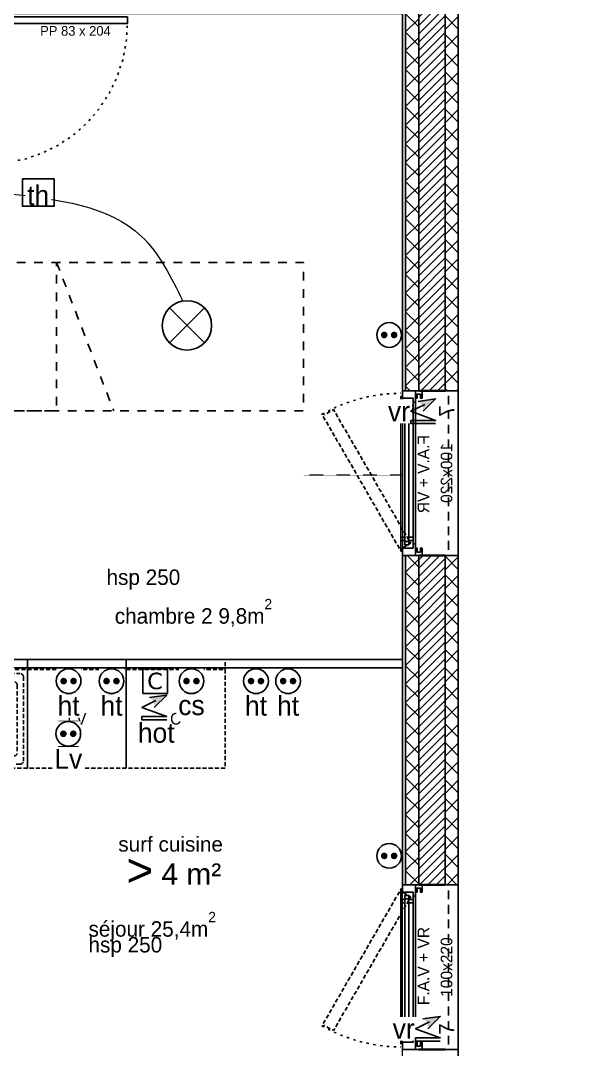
# Model space of a CAD drawing. Header units: centimetres. Extents: x 2648 to 12729, y 1890 to 6224.
# Drawn here: x 9553 to 9892, y 2742 to 3367 of the extents above; entities that cross this region are included whole.
import ezdxf

# ---------------------------------------------------------------- set-up
doc = ezdxf.new("R2010")
doc.units = ezdxf.units.CM
for name, pattern in [('ACAD_ISO03W100', [0.295276, 0.11811, -0.177165]), ('Style de ligne -13', [0.147638, 0.098425, -0.049213]), ('Style de ligne -14', [0.147638, 0.098425, -0.049213]), ('Style de ligne -17', [0.347222, 0.20828, -0.138942]), ('Style de ligne -18', [0.164042, 0.054681, -0.109361]), ('VW-01', [0.41656, 0.20828, -0.20828])]:
    doc.linetypes.add(name, pattern=pattern)
for name, color, linetype in [('B GÈnÈral_Hatch', 252, 'Continuous'), ('B Général', 252, 'Continuous'), ('C ANNOTATIONS-prestations', 252, 'Continuous'), ('C ANNOTATIONS-texte', 252, 'Continuous'), ('D SURFACES-shab', 252, 'Continuous'), ('prlm-EAU-EF', 161, 'Continuous'), ('prlm-VMC', 93, 'Continuous')]:
    doc.layers.add(name, color=color, linetype=linetype)
doc.layers.add('prlm-ELEC-CFO', color=10, linetype='Continuous', lineweight=25)
doc.layers.add('prlm-ZEROPLOT', color=254, linetype='Continuous', plot=False)
doc.layers.get('prlm-VMC').off()
doc.styles.add('Eurostile', font='Eurosti.TTF')
doc.styles.add('Eurostile (bold)', font='Eurostib.TTF')
doc.styles.add('prlm-elec-cfa', font='comic.ttf', dxfattribs={"height": 12})
doc.styles.add('prlm-elec-cfo', font='comic.ttf', dxfattribs={"height": 12})
doc.styles.add('prlm-sejc', font='arial.ttf', dxfattribs={"height": 20})
doc.styles.get("Standard").update_dxf_attribs({"font": 'isocp.shx', "height": 15})
pattern_1 = [(135, (0, 0), (-5.656854, -5.656854), []), (225, (0, 0), (-5.656854, 5.656854), [])]
pattern_2 = [(45, (0, 0), (2.4253472, -2.6458333), [])]
pattern_3 = [(135, (0, 0), (-5.656854, -5.656854), []), (225, (0, 0), (-5.656854, 5.656854), [])]

# ---------------------------------------------------------------- blocks, each defined once
blk = doc.blocks.new('B 80.F 100x220 (all. vitrée fixe) + VR')
at = {"layer": 'B Général', "linetype": 'Continuous', "lineweight": 35}
for p, q in [((-50, 7), (-50, -9)), ((50, 7), (50, -9))]:
    blk.add_line(p, q, dxfattribs=at)
at = {"layer": 'B Général'}
blk.add_line((45, 9), (-45, 9), dxfattribs=at)
at = {"layer": 'B Général', "linetype": 'Style de ligne -14', "ltscale": 25.4, "flags": 128}
blk.add_lwpolyline([(-35.69, 65.82), (-36.19, 64.95), (-35.32, 64.45), (-38.57, 58.82), (42.63, 11.94), (45.88, 17.57), (46.75, 17.07), (47.25, 17.93)], close=True, dxfattribs=at)
at = {"layer": 'B Général', "flags": 128}
for points in [[(-43, 10.5), (-43, 9), (-50, 9), (-50, 17), (-45.5, 17), (-45.5, 10.5)], [(-43.5, 15.5), (43.5, 15.5), (43.5, 13), (-43.5, 13)], [(-41, 18), (41, 18), (41, 15.5), (-41, 15.5)], [(-41, 13), (41, 13), (41, 10.5), (-41, 10.5)], [(43, 10.5), (43, 9), (50, 9), (50, 17), (45.5, 17), (45.5, 10.5)], [(-50, 9), (-50, 5), (-45.5, 5), (-45.5, 6), (-48, 6), (-48, 8), (-45.5, 8), (-45.5, 9)], [(50, 9), (50, 5), (45.5, 5), (45.5, 6), (48, 6), (48, 8), (45.5, 8), (45.5, 9)]]:
    blk.add_lwpolyline(points, close=True, dxfattribs=at)
at = {"layer": 'B Général', "linetype": 'Continuous', "flags": 128}
for points in [[(-39, 15.5), (-41.5, 15.5), (-41.5, 13), (-39, 13), (-39, 10.5), (-45.5, 10.5), (-45.5, 17), (-46.5, 17), (-46.5, 18), (-39, 18)], [(39, 15.5), (41.5, 15.5), (41.5, 13), (39, 13), (39, 10.5), (45.5, 10.5), (45.5, 17), (46.5, 17), (46.5, 18), (39, 18)]]:
    blk.add_lwpolyline(points, close=True, dxfattribs=at)
at = {"layer": 'B Général', "linetype": 'Style de ligne -17', "ltscale": 25.4, "flags": 128}
blk.add_lwpolyline([(-50, 9), (50, 9), (50, -11), (-50, -11)], close=True, dxfattribs=at)
at = {"layer": 'B Général', "flags": 128}
blk.add_lwpolyline([(-50, -9), (-50, -17), (50, -17), (50, -9)], dxfattribs=at)
at = {"layer": 'B Général'}
blk.add_circle((47, 17.5), 0.5, dxfattribs=at)
at = {"layer": 'B Général', "linetype": 'Style de ligne -18', "ltscale": 25.4}
blk.add_arc((49, 17.5), 97.5, 150.29382, 179.70618, dxfattribs=at)
at = {"layer": 'B Général', "insert": (-23.11, 7.7), "char_height": 7.059, "attachment_point": 1, "line_spacing_factor": 0.894142, "style": 'Eurostile'}
blk.add_mtext('F.A.V + VR', dxfattribs=at)
at = {"layer": 'C ANNOTATIONS-prestations', "insert": (-41.15, -5.19), "char_height": 9.41, "attachment_point": 1, "rotation": 360, "line_spacing_factor": 0.894142, "style": 'Eurostile (bold)'}
blk.add_mtext('7', dxfattribs=at)
at = {"layer": 'C ANNOTATIONS-prestations', "insert": (0, -6.3), "char_height": 7.059, "width": 100, "attachment_point": 2, "rotation": 360, "line_spacing_factor": 0.894142, "style": 'Eurostile'}
blk.add_mtext('100x220', dxfattribs=at)
blk = doc.blocks.new('xi.EA')
at = {"layer": 'prlm-ZEROPLOT', "color": 250, "linetype": 'ACAD_ISO03W100', "lineweight": 0, "ltscale": 0.2}
blk.add_lwpolyline([(0, 0), (0, 60)], dxfattribs=at)
blk = doc.blocks.new('xi.hot')
at = {"layer": 'prlm-ELEC-CFO', "lineweight": 5}
blk.add_hatch(color=0, dxfattribs=at).paths.add_polyline_path([(-3, 6), (-0.1, 3.7), (0, 0), (7.5, 7.5)])
at = {"layer": 'prlm-ELEC-CFO', "color": 0}
for points in [[(-3, 6), (7.5, 7.5), (0, 0)], [(0.95, 4.23), (-7.5, 0), (7.5, -5.5), (-7.5, -5.5), (-7.5, -7.5), (7.5, -7.5)]]:
    blk.add_lwpolyline(points, dxfattribs=at)
blk = doc.blocks.new('xi.VR')
at = {"layer": 'prlm-ELEC-CFO', "lineweight": 5}
blk.add_hatch(color=0, dxfattribs=at).paths.add_polyline_path([(-3, 6), (-0.1, 3.7), (0, 0), (7.5, 7.5)])
at = {"layer": 'prlm-ELEC-CFO', "color": 0}
for points in [[(-3, 6), (7.5, 7.5), (0, 0)], [(0.95, 4.23), (-7.5, 0), (7.5, -5.5), (-7.5, -5.5), (-7.5, -7.5), (7.5, -7.5)]]:
    blk.add_lwpolyline(points, dxfattribs=at)
blk = doc.blocks.new('xi.PCS')
at = {"color": 0, "lineweight": 5}
blk.add_wipeout([(-7.5, -7.5), (7.5, -7.5), (7.5, 7.5), (-7.5, 7.5)], dxfattribs=at).dxf.layer = 'prlm-ELEC-CFO'
at = {"layer": 'prlm-ELEC-CFO', "color": 0, "linetype": 'ByBlock', "lineweight": 5, "const_width": 2}
for points in [[(-4, 0, 1), (-2, 0, 1)], [(2, 0, 1), (4, 0, 1)]]:
    blk.add_lwpolyline(points, format="xyb", close=True, dxfattribs=at)
at = {"layer": 'prlm-ELEC-CFO', "color": 0, "linetype": 'ByBlock', "lineweight": -2}
blk.add_circle((0, 0), 7.5, dxfattribs=at)
blk = doc.blocks.new('xi.SF32')
at = {"layer": 'prlm-ELEC-CFO', "color": 0, "flags": 128}
blk.add_lwpolyline([(-7.5, -7.5), (7.5, -7.5), (7.5, 7.5), (-7.5, 7.5)], close=True, dxfattribs=at)
at = {"layer": 'prlm-ELEC-CFO', "color": 0, "linetype": 'ByBlock', "insert": (0, 0), "char_height": 10, "width": 11.36, "attachment_point": 5}
blk.add_mtext('{\\fVerdana|b0|i0|c0|p34;C}', dxfattribs=at)
blk = doc.blocks.new('xi.LVrob')
at = {"layer": 'prlm-EAU-EF', "color": 0}
blk.add_lwpolyline([(-6, 7.5), (6, 7.5), (-6, -7.5), (6, -7.5)], close=True, dxfattribs=at)
blk = doc.blocks.new('xi.LV')
at = {"color": 0, "lineweight": 5}
blk.add_wipeout([(-7.5, -7.5), (7.5, -7.5), (7.5, 7.5), (-7.5, 7.5)], dxfattribs=at).dxf.layer = 'prlm-ELEC-CFO'
at = {"layer": 'prlm-ELEC-CFO', "color": 0, "linetype": 'ByBlock', "lineweight": 5, "const_width": 2}
for points in [[(-4, 0, 1), (-2, 0, 1)], [(2, 0, 1), (4, 0, 1)]]:
    blk.add_lwpolyline(points, format="xyb", close=True, dxfattribs=at)
at = {"layer": 'prlm-ELEC-CFO', "color": 0, "linetype": 'ByBlock', "lineweight": -2}
blk.add_circle((0, 0), 7.5, dxfattribs=at)
blk = doc.blocks.new('xi.PC')
at = {"color": 0, "lineweight": 5}
blk.add_wipeout([(-7.5, -7.5), (7.5, -7.5), (7.5, 7.5), (-7.5, 7.5)], dxfattribs=at).dxf.layer = 'prlm-ELEC-CFO'
at = {"layer": 'prlm-ELEC-CFO', "color": 0, "linetype": 'ByBlock', "lineweight": 5, "const_width": 2}
for points in [[(-4, 0, 1), (-2, 0, 1)], [(2, 0, 1), (4, 0, 1)]]:
    blk.add_lwpolyline(points, format="xyb", close=True, dxfattribs=at)
at = {"layer": 'prlm-ELEC-CFO', "color": 0, "linetype": 'ByBlock', "lineweight": -2}
blk.add_circle((0, 0), 7.5, dxfattribs=at)
blk = doc.blocks.new('xi.PCHT')
at = {"color": 0, "lineweight": 5}
blk.add_wipeout([(-7.5, -7.5), (7.5, -7.5), (7.5, 7.5), (-7.5, 7.5)], dxfattribs=at).dxf.layer = 'prlm-ELEC-CFO'
at = {"layer": 'prlm-ELEC-CFO', "color": 0, "linetype": 'ByBlock', "lineweight": 5, "const_width": 2}
for points in [[(-4, 0, 1), (-2, 0, 1)], [(2, 0, 1), (4, 0, 1)]]:
    blk.add_lwpolyline(points, format="xyb", close=True, dxfattribs=at)
at = {"layer": 'prlm-ELEC-CFO', "color": 0, "linetype": 'ByBlock', "lineweight": -2}
blk.add_circle((0, 0), 7.5, dxfattribs=at)
blk = doc.blocks.new('xi.4m²')
at = {"color": 0}
blk.add_wipeout([(-34.54, 20.54), (34.54, 20.54), (34.54, -20.54), (-34.54, -20.54)], dxfattribs=at).dxf.layer = 'prlm-ELEC-CFO'
at = {"layer": 'prlm-ELEC-CFO', "color": 0, "attachment_point": 6, "line_spacing_factor": 0.8, "style": 'prlm-sejc'}
for s, insert, char_height in [('surf cuisine', (30.36, 8.9), 9), ('4 m²', (29.31, -9.19), 13)]:
    blk.add_mtext(s, dxfattribs=dict(at, insert=insert, char_height=char_height))
at = {"layer": 'prlm-ELEC-CFO', "color": 0, "style": 'prlm-sejc', "flags": 8}
blk.add_attdef('?', (-28.3, -16.79), '', height=20, dxfattribs=at)
blk = doc.blocks.new('xi.PTCE')
at = {"layer": 'prlm-ELEC-CFO', "color": 0}
for points in [[(-10.61, 10.61), (10.61, -10.61)], [(10.61, 10.61), (-10.61, -10.61)]]:
    blk.add_lwpolyline(points, dxfattribs=at)
at = {"layer": 'prlm-ELEC-CFO', "color": 0, "linetype": 'ByBlock'}
blk.add_circle((0, 0), 15, dxfattribs=at)
blk = doc.blocks.new('B 80.PP 80')
at = {"layer": 'B Général', "flags": 128}
blk.add_lwpolyline([(-43, 2.5), (-43, 85.5), (-39, 85.5), (-39, 2.5)], close=True, dxfattribs=at)
at = {"layer": 'B Général', "linetype": 'Style de ligne -18', "ltscale": 25.4, "flags": 128}
blk.add_lwpolyline([(46, 2.5), (45.27, 13.33), (43.1, 23.98), (39.53, 34.26), (34.61, 44), (28.44, 53.03), (21.1, 61.19), (12.74, 68.35), (3.5, 74.38), (-6.47, 79.18), (-17, 82.67), (-27.91, 84.79), (-39, 85.5)], dxfattribs=at)
at = {"layer": 'B Général', "linetype": 'Continuous', "flags": 128}
for points in [[(-45, 2.5), (-43, 2.5), (-43, 0), (-40, 0), (-40, -2.5), (-45, -2.5)], [(48, 2.5), (46, 2.5), (46, 0), (43, 0), (43, -2.5), (48, -2.5), (48, -2.5), (48, -2.5), (48, 1.79), (48, 1.79)]]:
    blk.add_lwpolyline(points, close=True, dxfattribs=at)
at = {"layer": 'C ANNOTATIONS-prestations', "insert": (-37.5, 32.5), "char_height": 5.8825, "attachment_point": 1, "rotation": 90, "line_spacing_factor": 0.894142, "style": 'Eurostile'}
blk.add_mtext('PP 83 x 204', dxfattribs=at)
blk = doc.blocks.new('B 80.Cuisson')
at = {"layer": 'B Général', "linetype": 'Style de ligne -13', "ltscale": 25.4, "flags": 128}
blk.add_lwpolyline([(-30, 30), (-30, 36), (30, 36), (30, 30)], dxfattribs=at)
blk.add_lwpolyline([(-30, 30), (30, 30), (30, -30), (-30, -30)], close=True, dxfattribs=at)
at = {"layer": 'B Général', "insert": (0, 0), "char_height": 7.06, "attachment_point": 5, "line_spacing_factor": 0.894142, "style": 'Eurostile'}
blk.add_mtext('C', dxfattribs=at)
blk = doc.blocks.new('B 80.Lave Vaisselle')
at = {"layer": 'B Général', "linetype": 'Style de ligne -13', "ltscale": 25.4, "flags": 128}
blk.add_lwpolyline([(-30, 30), (-30, 36), (30, 36), (30, 30)], dxfattribs=at)
blk.add_lwpolyline([(-30, 30), (30, 30), (30, -30), (-30, -30)], close=True, dxfattribs=at)
at = {"layer": 'B Général', "insert": (0, 0), "char_height": 7.059, "attachment_point": 5, "line_spacing_factor": 0.894142, "style": 'Eurostile'}
blk.add_mtext('LV', dxfattribs=at)
blk = doc.blocks.new('B 80.Evier 120.60 T3 et +')
at = {"layer": 'B Général', "linetype": 'Style de ligne -13', "ltscale": 25.4}
for p, q in [((-57.5, -55.5), (-57.5, -4.5)), ((-55.5, -2.5), (55.5, -2.5)), ((57.5, -4.5), (57.5, -55.5)), ((0, -50.5), (0, -9.53)), ((2, -7.53), (51.79, -7.53)), ((18.98, -10), (18.98, -10)), ((53.79, -9.53), (53.79, -50.5)), ((-52.12, -15), (-7.88, -15)), ((-52.5, -20), (-7.5, -20)), ((-52.5, -25), (-7.5, -25)), ((-52.5, -30), (-7.5, -30)), ((-52.5, -35), (-7.5, -35)), ((-52.5, -40), (-7.5, -40)), ((25.65, -43.33), (25.65, -43.33)), ((-52.12, -45), (-7.88, -45)), ((51.79, -52.5), (2, -52.5)), ((9.17, -50), (9.17, -50)), ((55.5, -57.5), (-55.5, -57.5))]:
    blk.add_line(p, q, dxfattribs=at)
at = {"layer": 'B Général', "linetype": 'Style de ligne -13', "ltscale": 25.4, "flags": 128}
blk.add_lwpolyline([(-60, 0), (-60, 6), (60, 6), (60, 0)], dxfattribs=at)
blk.add_lwpolyline([(-60, 0), (60, 0), (60, -60), (-60, -60)], close=True, dxfattribs=at)
for points in [[(25.65, -12), (25.65, -48, -0.414212), (23.65, -50), (4.5, -50, -0.198914), (3.09, -49.41, -0.198914), (2.5, -48), (2.5, -12, -0.414214), (4.5, -10)], [(25.65, -12, 0.414212), (23.65, -10), (4.45, -10)], [(28.15, -12), (28.15, -48, 0.414212), (30.15, -50), (49.29, -50, 0.198914), (50.71, -49.41, 0.198914), (51.29, -48), (51.29, -12, 0.414214), (49.29, -10)], [(28.15, -12, -0.414212), (30.15, -10), (49.34, -10)]]:
    blk.add_lwpolyline(points, format="xyb", dxfattribs=at)
at = {"layer": 'B Général', "linetype": 'Style de ligne -13', "ltscale": 25.4}
for centre, start, end in [((-55.5, -4.5), 90, 180), ((55.5, -4.5), 0, 90), ((2, -9.53), 90, 180), ((51.79, -9.53), 0, 90), ((-55.5, -55.5), 180, 270), ((2, -50.5), 180, 270), ((51.79, -50.5), 270, 0), ((55.5, -55.5), 270, 0)]:
    blk.add_arc(centre, 2, start, end, dxfattribs=at)
for centre in [(18.15, -17), (35.65, -17)]:
    blk.add_ellipse(centre, major_axis=(3.54, 0), ratio=1, dxfattribs=at)
blk = doc.blocks.new('B 80.Lit 90.190')
at = {"layer": 'B Général', "linetype": 'VW-01', "ltscale": 25.4}
blk.add_line((45, 54.99), (-45, 20.35), dxfattribs=at)
at = {"layer": 'B Général', "linetype": 'VW-01', "ltscale": 25.4, "flags": 128}
for points in [[(-45, 95), (45, 95), (45, -95), (-45, -95)], [(-45, 95), (45, 95), (45, 54.99), (-45, 54.99)]]:
    blk.add_lwpolyline(points, close=True, dxfattribs=at)

msp = doc.modelspace()

# ---------------------------------------------------------------- hatches: boundary and pattern name
at = {"layer": 'B GÈnÈral_Hatch', "linetype": 'Continuous'}
h = msp.add_hatch(dxfattribs=at)
h.set_pattern_fill('02_ISOLANT', color=256, angle=90, style=0, pattern_type=2)
h.set_pattern_definition(pattern_1)
h.paths.add_polyline_path([(9786.485, 3142.386), (9794.485, 3142.386), (9794.485, 3386.389), (9786.485, 3386.389)])
h = msp.add_hatch(dxfattribs=at)
h.set_pattern_fill('50_BETON', color=256, style=0, pattern_type=2)
h.set_pattern_definition(pattern_2)
h.paths.add_polyline_path([(9794.485, 3142.386), (9810.485, 3142.386), (9810.485, 3386.389), (9794.485, 3386.389)])
h = msp.add_hatch(dxfattribs=at)
h.set_pattern_fill('02_ISOLANT', color=256, angle=90, style=0, pattern_type=2)
h.set_pattern_definition(pattern_1)
h.paths.add_polyline_path([(9810.485, 3142.386), (9818.485, 3142.386), (9818.485, 3386.389), (9810.485, 3386.389)])
h = msp.add_hatch(dxfattribs=at)
h.set_pattern_fill('02_ISOLANT', color=256, angle=90, style=0, pattern_type=2)
h.set_pattern_definition(pattern_3)
h.paths.add_polyline_path([(9786.485, 2842.386), (9794.485, 2842.386), (9794.485, 3042.386), (9786.485, 3042.386)])
h = msp.add_hatch(dxfattribs=at)
h.set_pattern_fill('50_BETON', color=256, style=0, pattern_type=2)
h.set_pattern_definition(pattern_2)
h.paths.add_polyline_path([(9794.485, 2842.386), (9810.485, 2842.386), (9810.485, 3042.386), (9794.485, 3042.386)])
h = msp.add_hatch(dxfattribs=at)
h.set_pattern_fill('02_ISOLANT', color=256, angle=90, style=0, pattern_type=2)
h.set_pattern_definition(pattern_3)
h.paths.add_polyline_path([(9810.485, 2842.386), (9818.485, 2842.386), (9818.485, 3042.386), (9810.485, 3042.386)])

# ---------------------------------------------------------------- linework, layer by layer
at = {"layer": 'B Général', "linetype": 'Continuous'}
for p, q in [((9784.485, 3142.386), (9784.485, 3386.389)), ((9784.485, 3142.386), (9784.485, 3386.389)), ((9786.485, 3142.386), (9786.485, 3386.389)), ((9786.485, 3142.386), (9786.485, 3386.389)), ((9794.485, 3142.386), (9794.485, 3386.389)), ((9810.485, 3142.386), (9810.485, 3386.389)), ((9818.485, 3142.386), (9818.485, 3386.389)), ((9818.485, 3142.386), (9818.485, 3386.389)), ((9818.485, 3142.386), (9784.485, 3142.386)), ((9784.485, 2842.386), (9784.485, 3042.386)), ((9818.485, 3042.386), (9784.485, 3042.386)), ((9784.485, 2842.386), (9784.485, 3042.386)), ((9786.485, 2842.386), (9786.485, 3042.386)), ((9786.485, 2842.386), (9786.485, 3042.386)), ((9794.485, 2842.386), (9794.485, 3042.386)), ((9810.485, 2842.386), (9810.485, 3042.386)), ((9818.485, 2842.386), (9818.485, 3042.386)), ((9818.485, 2842.386), (9818.485, 3042.386)), ((9534.485, 2979.139), (9784.485, 2979.139)), ((9534.485, 2979.139), (9784.485, 2979.139)), ((9534.485, 2974.139), (9784.485, 2974.139)), ((9534.485, 2974.139), (9784.485, 2974.139)), ((9818.485, 2842.386), (9784.485, 2842.386))]:
    msp.add_line(p, q, dxfattribs=at)
at = {"layer": 'B Général', "linetype": 'Continuous', "lineweight": 18}
for p, q in [((9794.485, 3142.386), (9794.485, 3386.389)), ((9810.485, 3142.386), (9810.485, 3386.389)), ((9794.485, 2842.386), (9794.485, 3042.386)), ((9810.485, 2842.386), (9810.485, 3042.386))]:
    msp.add_line(p, q, dxfattribs=at)
at = {"layer": 'D SURFACES-shab', "lineweight": 18, "flags": 128}
for points in [[(9534.485, 3371.389), (9784.485, 3371.389), (9784.485, 2979.139), (9534.485, 2979.139)], [(9784.485, 2974.139), (9371.805, 2974.139), (9371.804, 2879.139), (9208.795, 2879.139), (9208.796, 2506.491), (9784.485, 2506.491)]]:
    msp.add_lwpolyline(points, close=True, dxfattribs=at)
at = {"layer": 'prlm-ELEC-CFO', "lineweight": 13}
msp.add_spline([(9543.82, 3262.329), (9626.085, 3236.128), (9651.164, 3196.874)], degree=3, dxfattribs=at)
at = {"layer": 'prlm-ZEROPLOT'}
msp.add_lwpolyline([(8418.485, 4917.388), (10859.388, 4917.388), (10859.389, 3517.39), (9818.485, 3517.39), (9818.485, 2192.491), (8418.485, 2192.491)], close=True, dxfattribs=at)

# ---------------------------------------------------------------- block references
at = {"layer": 'B Général'}
for name, p, rotation in [('B 80.PP 80', (9531.985, 3326.389), 270), ('B 80.Lit 90.190', (9629.485, 3175.264), 90), ('B 80.F 100x220 (all. vitrée fixe) + VR', (9801.485, 2792.386), 90.00000000333448)]:
    msp.add_blockref(name, p, dxfattribs=dict(at, rotation=rotation))
at = {"layer": 'B Général', "xscale": -1, "rotation": 90.00000000333448}
msp.add_blockref('B 80.F 100x220 (all. vitrée fixe) + VR', (9801.485, 3092.386), dxfattribs=at)
at = {"layer": 'B Général'}
for name, p in [('B 80.Evier 120.60 T3 et +', (9496.805, 2973.139)), ('B 80.Lave Vaisselle', (9586.805, 2943.139)), ('B 80.Cuisson', (9646.805, 2943.139))]:
    msp.add_blockref(name, p, dxfattribs=at)
at = {"layer": 'prlm-EAU-EF'}
msp.add_blockref('xi.LVrob', (9581.562, 2934.078), dxfattribs=at)
at = {"layer": 'prlm-ELEC-CFO'}
for name, p in [('xi.PTCE', (9653.653, 3182.082)), ('xi.SF32', (9634.249, 2966.068))]:
    msp.add_blockref(name, p, dxfattribs=at)
at = {"layer": 'prlm-VMC', "rotation": 90}
msp.add_blockref('xi.EA', (9784.485, 3091.041), dxfattribs=at)

# ---------------------------------------------------------------- texts
at = {"layer": 'C ANNOTATIONS-prestations', "char_height": 9.412, "width": 106.0944, "attachment_point": 1, "line_spacing_factor": 0.894142, "style": 'Eurostile'}
for insert in [(9604.793, 3033.873), (9593.828, 2810.664)]:
    msp.add_mtext('hsp 250', dxfattribs=dict(at, insert=insert))
at = {"layer": 'C ANNOTATIONS-texte', "char_height": 9.412, "attachment_point": 1, "line_spacing_factor": 0.894142, "style": 'Eurostile'}
for s, insert, width in [('chambre 2 9,8m{\\H0.6667x;\\S2^ ;}', (9609.776, 3015.973), 117.04777), ('séjour 25,4m{\\H0.6667x;\\S2^ ;}', (9593.828, 2825.918), 111.36174)]:
    msp.add_mtext(s, dxfattribs=dict(at, insert=insert, width=width))

# ---------------------------------------------------------------- next in the draw order: block references
at = {"layer": 'prlm-ELEC-CFO'}
for p in [(9776.485, 3176.253), (9776.485, 2859.914)]:
    msp.add_blockref('xi.PC', p, dxfattribs=at)
msp.add_blockref('xi.4m²', (9645.158, 2858.077), dxfattribs=at).add_auto_attribs({'?': '>'})

# ---------------------------------------------------------------- next in the draw order: texts
at = {"layer": 'prlm-EAU-EF', "lineweight": 20, "insert": (9581.562, 2918.795), "char_height": 12, "attachment_point": 5, "line_spacing_factor": 0.8, "style": 'prlm-elec-cfo', "bg_fill": 3, "box_fill_scale": 1.1, "bg_fill_color": 256, "bg_fill_transparency": 0}
msp.add_mtext('Lv', dxfattribs=at)
at = {"layer": 'prlm-ELEC-CFO', "lineweight": 20, "char_height": 12, "line_spacing_factor": 0.8, "bg_fill": 3, "bg_fill_color": 256, "bg_fill_transparency": 0}
for s, insert, attachment_point, style, box_fill_scale in [('th', (9563.277, 3260.979), 5, 'prlm-elec-cfa', 1.1), ('vr', (9782.432, 3129.9), 5, 'prlm-elec-cfo', 1.1), ('ht', (9607.807, 2950.992), 5, 'prlm-elec-cfo', 1.1), ('ht', (9695.583, 2950.992), 5, 'prlm-elec-cfo', 1.1), ('ht', (9715.076, 2950.992), 5, 'prlm-elec-cfo', 1.1), ('hot', (9634.983, 2940.665), 2, 'prlm-elec-cfo', 0.95), ('vr', (9785.298, 2754.946), 5, 'prlm-elec-cfo', 1.1)]:
    msp.add_mtext(s, dxfattribs=dict(at, insert=insert, attachment_point=attachment_point, style=style, box_fill_scale=box_fill_scale))

# ---------------------------------------------------------------- next in the draw order: linework, layer by layer
at = {"layer": 'prlm-ELEC-CFO'}
msp.add_lwpolyline([(9553.743, 3271.07), (9573.053, 3271.07), (9573.053, 3254.392), (9553.743, 3254.392)], close=True, dxfattribs=at)

# ---------------------------------------------------------------- next in the draw order: block references
for name, p in [('xi.VR', (9797.149, 3129.9)), ('xi.PCHT', (9607.807, 2966.068)), ('xi.PCHT', (9695.583, 2966.068)), ('xi.PCHT', (9715.076, 2966.068)), ('xi.hot', (9633.824, 2950.039)), ('xi.VR', (9800.016, 2754.946))]:
    msp.add_blockref(name, p, dxfattribs=at)

# ---------------------------------------------------------------- next in the draw order: texts
at = {"layer": 'prlm-ELEC-CFO', "lineweight": 20, "char_height": 12, "attachment_point": 5, "line_spacing_factor": 0.8, "style": 'prlm-elec-cfo', "bg_fill": 3, "box_fill_scale": 1.1, "bg_fill_color": 256, "bg_fill_transparency": 0}
for s, insert in [('cs', (9656.384, 2951.323)), ('Lv', (9581.562, 2918.795))]:
    msp.add_mtext(s, dxfattribs=dict(at, insert=insert))

# ---------------------------------------------------------------- next in the draw order: block references
at = {"layer": 'prlm-ELEC-CFO'}
for name, p in [('xi.PCS', (9656.384, 2966.068)), ('xi.LV', (9581.562, 2934.078))]:
    msp.add_blockref(name, p, dxfattribs=at)

# ---------------------------------------------------------------- next in the draw order: texts
at = {"layer": 'prlm-ELEC-CFO', "lineweight": 20, "insert": (9581.735, 2950.992), "char_height": 12, "attachment_point": 5, "line_spacing_factor": 0.8, "style": 'prlm-elec-cfo', "bg_fill": 3, "box_fill_scale": 1.1, "bg_fill_color": 256, "bg_fill_transparency": 0}
msp.add_mtext('ht', dxfattribs=at)

# ---------------------------------------------------------------- next in the draw order: block references
at = {"layer": 'prlm-ELEC-CFO'}
msp.add_blockref('xi.PCHT', (9581.735, 2966.068), dxfattribs=at)

doc.saveas('drawing.dxf')
